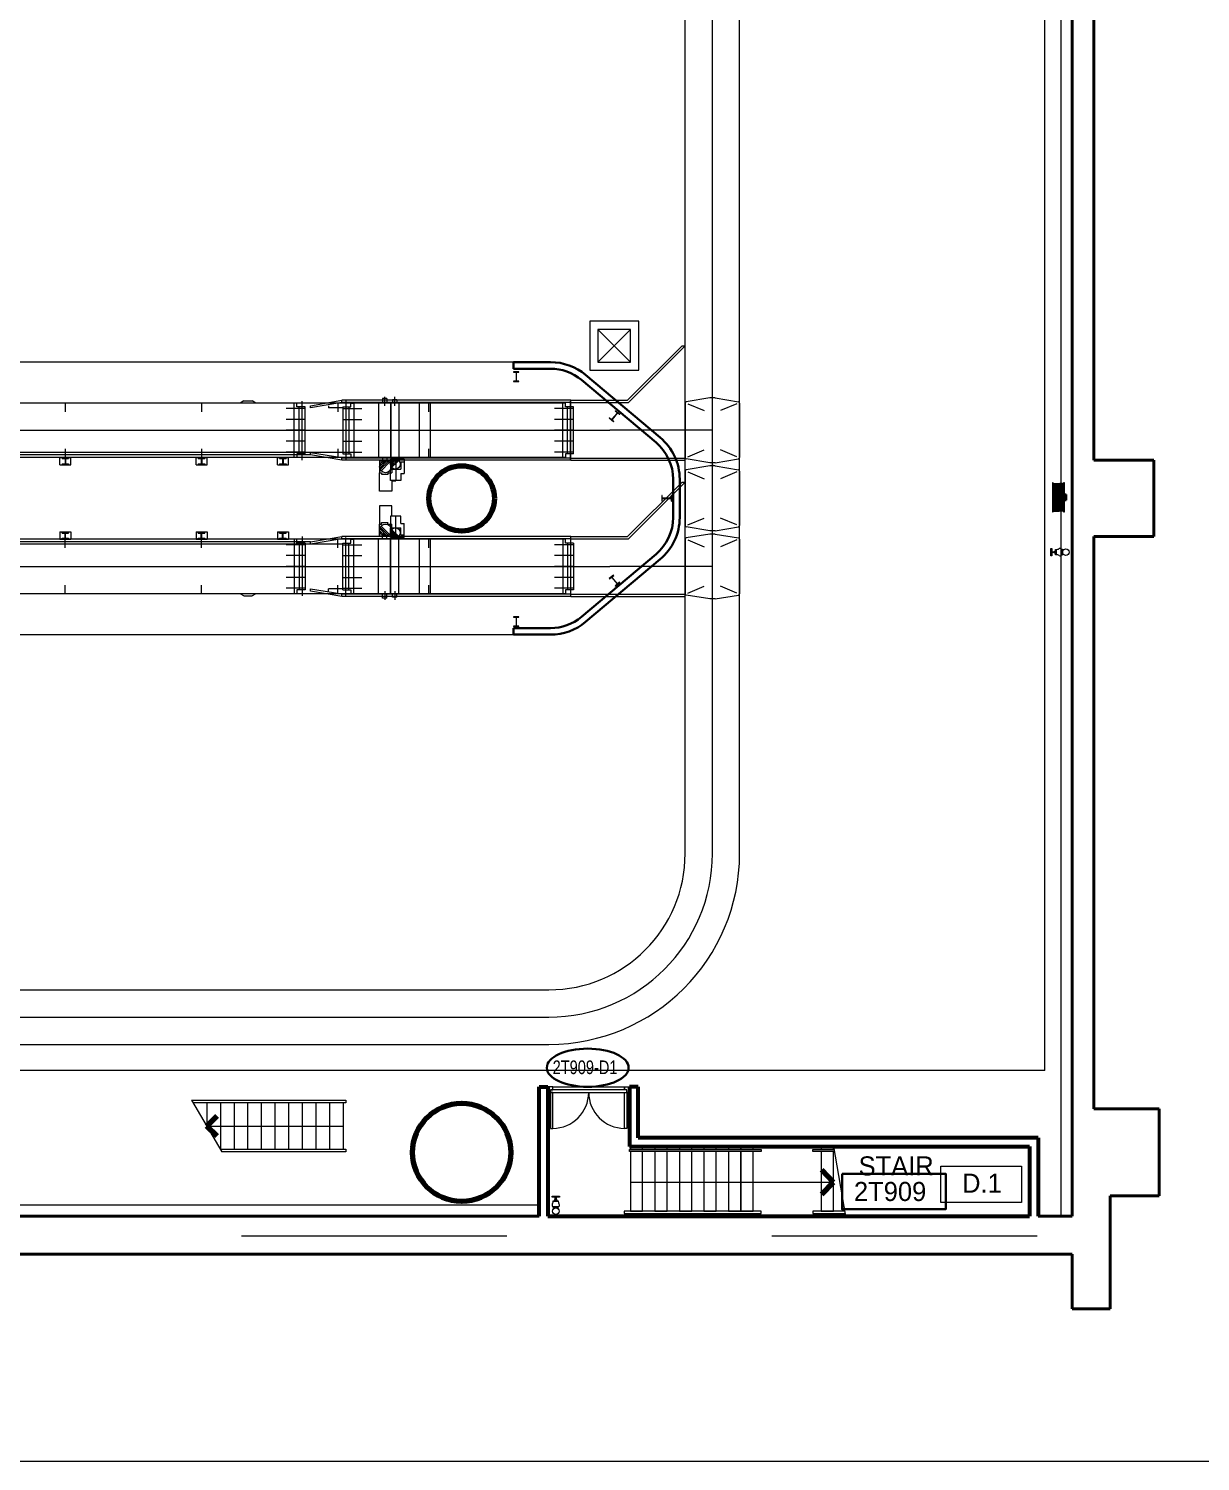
# Model space of a CAD drawing. Header units: metres. Extents: x 1807 to 3745, y 842 to 1968.
# Drawn here: x 3502.06 to 3523.55, y 1254.33 to 1280.62 of the extents above; entities that cross this region are included whole.
import ezdxf
from ezdxf.enums import TextEntityAlignment as Align

# ---------------------------------------------------------------- set-up
doc = ezdxf.new("R2010")
doc.units = ezdxf.units.M
doc.header["$MEASUREMENT"] = 0
doc.linetypes.add('DGN1', pattern=[7.299439, 0, -7.299439])
doc.linetypes.add('DGN2', pattern=[9.732586, 4.866293, -4.866293])
doc.layers.get('0').update_dxf_attribs({"lineweight": 0})
for name, color, linetype, lineweight in [('Level 1', 7, 'Continuous', 0), ('Level 31', 7, 'Continuous', 0), ('Level 33', 7, 'Continuous', 0), ('Primary Door', 7, 'Continuous', 0), ('TRIRIGA DOOR BOX', 7, 'Continuous', 0)]:
    doc.layers.add(name, color=color, linetype=linetype, lineweight=lineweight)
doc.styles.add('Style-CHAR_FAST_FONT', font='CHAR_FAST_FONT.shx', dxfattribs={"height": 0.2})

# ---------------------------------------------------------------- blocks, each defined once
blk = doc.blocks.new('AnonymusCell_278')
at = {"layer": 'Primary Door', "color": 7, "linetype": 'Continuous', "lineweight": 30}
blk.add_ellipse((0, 0), major_axis=(0.75, 0), ratio=0.466667, dxfattribs=at)
at = {"layer": 'Primary Door', "color": 7, "linetype": 'Continuous', "lineweight": 30, "style": 'Style-CHAR_FAST_FONT', "width": 0.799986}
blk.add_text('2T909-D1', height=0.25, dxfattribs=at).set_placement((-0.643, 0.133), align=Align.TOP_LEFT)
blk = doc.blocks.new('RFNUM4_38')
at = {"layer": 'Level 33', "color": 7, "linetype": 'Continuous', "lineweight": 13, "extrusion": (0, 0, -1)}
blk.add_lwpolyline([(0.00258, -0.00207), (-0.00727, -0.00207), (-0.00727, 0.00235), (0.00258, 0.00235)], close=True, dxfattribs=at)
at = {"layer": 'Level 33', "color": 7, "linetype": 'Continuous', "lineweight": 13, "extrusion": (0, 0, -1), "style": 'Style-CHAR_FAST_FONT'}
blk.add_text('D.1', height=0.002333, rotation=180, dxfattribs=at).set_placement((-0.00002, 0), align=Align.MIDDLE_LEFT)

msp = doc.modelspace()

# ---------------------------------------------------------------- linework, layer by layer
at = {"layer": 'Level 1', "color": 7, "linetype": 'Continuous', "lineweight": 0}
for p, q in [((3514.1, 1265.482), (3514.1, 1396.1)), ((3515.1, 1265.482), (3515.1, 1396.1)), ((3520.7, 1261.5), (3520.7, 1296.7)), ((3521, 1258.83), (3521, 1296.7)), ((3513.25, 1275.25), (3512.35, 1275.25)), ((3512.35, 1275.25), (3512.35, 1274.35)), ((3512.5, 1274.5), (3513.1, 1275.1)), ((3513.1, 1274.5), (3512.5, 1275.1)), ((3513.25, 1274.35), (3513.25, 1275.25)), ((3513.043, 1273.8), (3514.043, 1274.8)), ((3513.06, 1273.76), (3514.1, 1274.8)), ((3514.043, 1274.8), (3514.1, 1274.8)), ((3511.63, 1274.5), (3486.27, 1274.5)), ((3513.643, 1273.116), (3512.273, 1274.266)), ((3512.35, 1274.35), (3513.25, 1274.35)), ((3511.853, 1273.75), (3486.047, 1273.75)), ((3502.728, 1273.75), (3502.728, 1273.59)), ((3505.228, 1273.75), (3505.228, 1273.59)), ((3506.003, 1273.79), (3505.934, 1273.75)), ((3506.003, 1273.79), (3506.153, 1273.79)), ((3506.223, 1273.75), (3506.153, 1273.79)), ((3506.978, 1273.75), (3506.928, 1273.75)), ((3506.978, 1273.68), (3506.978, 1273.75)), ((3507.228, 1273.7), (3507.803, 1273.8)), ((3507.803, 1273.76), (3507.228, 1273.66)), ((3507.728, 1273.75), (3507.728, 1273.59)), ((3512, 1273.8), (3507.803, 1273.8)), ((3507.803, 1273.76), (3507.803, 1273.8)), ((3512, 1273.76), (3507.803, 1273.76)), ((3507.968, 1273.75), (3508.018, 1273.75)), ((3507.969, 1273.68), (3507.969, 1273.75)), ((3508.688, 1273.76), (3508.488, 1273.76)), ((3508.548, 1273.83), (3508.548, 1273.76)), ((3508.628, 1273.83), (3508.548, 1273.83)), ((3508.628, 1273.83), (3508.628, 1273.76)), ((3508.847, 1273.76), (3508.697, 1273.76)), ((3508.812, 1273.81), (3508.732, 1273.81)), ((3508.732, 1273.81), (3508.732, 1273.76)), ((3508.812, 1273.81), (3508.812, 1273.76)), ((3509.4, 1273.59), (3509.4, 1273.75)), ((3511.903, 1273.75), (3511.853, 1273.75)), ((3511.903, 1273.68), (3511.903, 1273.75)), ((3512, 1273.8), (3512.72, 1273.8)), ((3512, 1272.7), (3512, 1273.8)), ((3512, 1273.76), (3512.72, 1273.76)), ((3512.72, 1273.8), (3513.043, 1273.8)), ((3512.72, 1273.76), (3513.06, 1273.76)), ((3514.1, 1273.749), (3514.1, 1272.751)), ((3514.55, 1273.845), (3514.121, 1273.774)), ((3514.15, 1273.738), (3514.45, 1273.611)), ((3514.65, 1273.845), (3514.55, 1273.845)), ((3514.65, 1273.845), (3515.079, 1273.774)), ((3515.05, 1273.738), (3514.75, 1273.611)), ((3515.1, 1273.749), (3515.1, 1272.751)), ((3515.1, 1273.749), (3515.1, 1272.751)), ((3507.128, 1273.65), (3506.778, 1273.65)), ((3507.128, 1273.68), (3506.978, 1273.68)), ((3507.128, 1272.82), (3507.128, 1273.68)), ((3507.228, 1273.66), (3507.228, 1273.7)), ((3507.559, 1273.7), (3507.559, 1273.66)), ((3507.818, 1273.66), (3507.559, 1273.66)), ((3507.819, 1273.68), (3507.819, 1272.82)), ((3507.819, 1273.68), (3507.969, 1273.68)), ((3507.819, 1273.65), (3508.169, 1273.65)), ((3512.053, 1273.65), (3511.703, 1273.65)), ((3512.053, 1273.68), (3511.903, 1273.68)), ((3512.053, 1272.82), (3512.053, 1273.68)), ((3507.128, 1273.45), (3506.778, 1273.45)), ((3507.128, 1273.25), (3506.778, 1273.25)), ((3507.819, 1273.45), (3508.169, 1273.45)), ((3507.819, 1273.25), (3508.169, 1273.25)), ((3512.053, 1273.45), (3511.703, 1273.45)), ((3512.053, 1273.25), (3511.703, 1273.25)), ((3512.721, 1273.251), (3512.719, 1273.249)), ((3512.721, 1273.249), (3512.719, 1273.251)), ((3514.601, 1273.251), (3514.599, 1273.249)), ((3514.601, 1273.249), (3514.599, 1273.251)), ((3514.599, 1273.251), (3514.601, 1273.249)), ((3514.601, 1273.251), (3514.599, 1273.249)), ((3507.128, 1273.05), (3506.778, 1273.05)), ((3507.819, 1273.05), (3508.169, 1273.05)), ((3512.053, 1273.05), (3511.703, 1273.05)), ((3511.853, 1272.75), (3487.489, 1272.75)), ((3507.818, 1272.84), (3488.228, 1272.84)), ((3507.228, 1272.8), (3488.228, 1272.8)), ((3502.628, 1272.616), (3502.628, 1272.75)), ((3502.628, 1272.75), (3502.828, 1272.75)), ((3502.668, 1272.74), (3502.788, 1272.74)), ((3502.668, 1272.74), (3502.668, 1272.73)), ((3502.668, 1272.73), (3502.723, 1272.73)), ((3502.688, 1272.75), (3502.688, 1272.74)), ((3502.723, 1272.73), (3502.723, 1272.636)), ((3502.728, 1272.91), (3502.728, 1272.75)), ((3502.733, 1272.73), (3502.788, 1272.73)), ((3502.733, 1272.73), (3502.733, 1272.636)), ((3502.768, 1272.75), (3502.768, 1272.74)), ((3502.788, 1272.74), (3502.788, 1272.73)), ((3502.828, 1272.616), (3502.828, 1272.75)), ((3505.128, 1272.616), (3505.128, 1272.75)), ((3505.128, 1272.75), (3505.328, 1272.75)), ((3505.168, 1272.74), (3505.288, 1272.74)), ((3505.168, 1272.74), (3505.168, 1272.73)), ((3505.168, 1272.73), (3505.223, 1272.73)), ((3505.188, 1272.75), (3505.188, 1272.74)), ((3505.223, 1272.73), (3505.223, 1272.636)), ((3505.228, 1272.91), (3505.228, 1272.75)), ((3505.233, 1272.73), (3505.288, 1272.73)), ((3505.233, 1272.73), (3505.233, 1272.636)), ((3505.268, 1272.75), (3505.268, 1272.74)), ((3505.288, 1272.74), (3505.288, 1272.73)), ((3505.328, 1272.616), (3505.328, 1272.75)), ((3506.62, 1272.616), (3506.62, 1272.75)), ((3506.62, 1272.75), (3506.82, 1272.75)), ((3506.66, 1272.74), (3506.78, 1272.74)), ((3506.66, 1272.74), (3506.66, 1272.73)), ((3506.66, 1272.73), (3506.715, 1272.73)), ((3506.68, 1272.75), (3506.68, 1272.74)), ((3506.715, 1272.73), (3506.715, 1272.636)), ((3506.725, 1272.73), (3506.78, 1272.73)), ((3506.725, 1272.73), (3506.725, 1272.636)), ((3506.76, 1272.75), (3506.76, 1272.74)), ((3507.128, 1272.85), (3506.778, 1272.85)), ((3506.78, 1272.74), (3506.78, 1272.73)), ((3506.82, 1272.616), (3506.82, 1272.75)), ((3506.978, 1272.75), (3506.928, 1272.75)), ((3507.128, 1272.82), (3506.978, 1272.82)), ((3506.978, 1272.82), (3506.978, 1272.75)), ((3507.228, 1272.8), (3507.228, 1272.84)), ((3507.228, 1272.84), (3507.803, 1272.75)), ((3507.803, 1272.7), (3507.228, 1272.8)), ((3507.728, 1272.91), (3507.728, 1272.75)), ((3507.803, 1272.7), (3507.803, 1272.75)), ((3512, 1272.74), (3507.803, 1272.74)), ((3512, 1272.7), (3507.803, 1272.7)), ((3507.819, 1272.85), (3508.169, 1272.85)), ((3507.819, 1272.82), (3507.969, 1272.82)), ((3507.968, 1272.75), (3508.018, 1272.75)), ((3507.969, 1272.82), (3507.969, 1272.75)), ((3508.688, 1272.74), (3508.488, 1272.74)), ((3508.492, 1272.69), (3508.492, 1272.472)), ((3508.492, 1272.69), (3508.792, 1272.69)), ((3508.493, 1272.587), (3508.596, 1272.69)), ((3508.496, 1272.554), (3508.628, 1272.687)), ((3508.548, 1272.74), (3508.548, 1272.69)), ((3508.628, 1272.74), (3508.628, 1272.69)), ((3508.692, 1272.72), (3508.692, 1272.538)), ((3508.692, 1272.72), (3508.942, 1272.72)), ((3508.692, 1272.634), (3508.779, 1272.72)), ((3508.695, 1272.607), (3508.805, 1272.717)), ((3508.847, 1272.74), (3508.697, 1272.74)), ((3508.703, 1272.586), (3508.827, 1272.709)), ((3508.715, 1272.568), (3508.844, 1272.697)), ((3508.732, 1272.74), (3508.732, 1272.72)), ((3508.792, 1272.69), (3508.792, 1272.63)), ((3508.812, 1272.74), (3508.812, 1272.72)), ((3508.942, 1272.72), (3508.942, 1272.67)), ((3509.4, 1272.75), (3509.4, 1272.91)), ((3512.053, 1272.85), (3511.703, 1272.85)), ((3511.903, 1272.75), (3511.853, 1272.75)), ((3512.053, 1272.82), (3511.903, 1272.82)), ((3511.903, 1272.82), (3511.903, 1272.75)), ((3512, 1272.74), (3512.72, 1272.74)), ((3512, 1272.7), (3512.72, 1272.7)), ((3512.72, 1272.74), (3514.1, 1272.74)), ((3512.72, 1272.7), (3514.1, 1272.7)), ((3514.55, 1272.655), (3514.121, 1272.727)), ((3514.15, 1272.762), (3514.45, 1272.889)), ((3514.65, 1272.655), (3515.079, 1272.727)), ((3515.05, 1272.762), (3514.75, 1272.889)), ((3502.628, 1272.616), (3502.828, 1272.616)), ((3502.668, 1272.636), (3502.668, 1272.626)), ((3502.668, 1272.636), (3502.723, 1272.636)), ((3502.668, 1272.626), (3502.788, 1272.626)), ((3502.733, 1272.636), (3502.788, 1272.636)), ((3502.788, 1272.636), (3502.788, 1272.626)), ((3505.128, 1272.616), (3505.328, 1272.616)), ((3505.168, 1272.636), (3505.168, 1272.626)), ((3505.168, 1272.636), (3505.223, 1272.636)), ((3505.168, 1272.626), (3505.288, 1272.626)), ((3505.233, 1272.636), (3505.288, 1272.636)), ((3505.288, 1272.636), (3505.288, 1272.626)), ((3506.62, 1272.616), (3506.82, 1272.616)), ((3506.66, 1272.636), (3506.66, 1272.626)), ((3506.66, 1272.636), (3506.715, 1272.636)), ((3506.66, 1272.626), (3506.78, 1272.626)), ((3506.725, 1272.636), (3506.78, 1272.636)), ((3506.78, 1272.636), (3506.78, 1272.626)), ((3508.492, 1272.472), (3508.528, 1272.472)), ((3508.506, 1272.529), (3508.654, 1272.677)), ((3508.52, 1272.508), (3508.675, 1272.663)), ((3508.528, 1272.472), (3508.528, 1272.442)), ((3508.528, 1272.442), (3508.649, 1272.442)), ((3508.648, 1272.472), (3508.648, 1272.442)), ((3508.648, 1272.472), (3508.72, 1272.472)), ((3508.692, 1272.538), (3508.882, 1272.538)), ((3508.72, 1272.63), (3508.792, 1272.63)), ((3508.72, 1272.63), (3508.72, 1272.472)), ((3508.882, 1272.67), (3508.942, 1272.67)), ((3508.882, 1272.67), (3508.882, 1272.538)), ((3514.1, 1272.499), (3514.1, 1271.501)), ((3514.55, 1272.595), (3514.121, 1272.524)), ((3514.15, 1272.488), (3514.45, 1272.361)), ((3514.65, 1272.655), (3514.55, 1272.655)), ((3514.65, 1272.595), (3514.55, 1272.595)), ((3514.599, 1272.626), (3514.601, 1272.624)), ((3514.601, 1272.626), (3514.599, 1272.624)), ((3514.65, 1272.595), (3515.079, 1272.524)), ((3515.05, 1272.488), (3514.75, 1272.361)), ((3515.1, 1272.499), (3515.1, 1271.501)), ((3515.1, 1272.499), (3515.1, 1271.501)), ((3513.043, 1271.3), (3514.043, 1272.3)), ((3513.06, 1271.26), (3514.1, 1272.3)), ((3514, 1271.65), (3514, 1272.35)), ((3514.043, 1272.3), (3514.1, 1272.3)), ((3520.854, 1272.264), (3520.854, 1271.774)), ((3520.873, 1272.264), (3520.873, 1271.774)), ((3520.891, 1272.264), (3520.891, 1271.774)), ((3520.91, 1272.264), (3520.91, 1271.774)), ((3520.928, 1272.264), (3520.928, 1271.774)), ((3520.947, 1272.264), (3520.947, 1271.774)), ((3520.965, 1272.261), (3520.965, 1271.774)), ((3520.965, 1272.261), (3520.965, 1271.774)), ((3520.984, 1272.264), (3520.984, 1271.774)), ((3521.003, 1272.264), (3521.003, 1271.774)), ((3521.021, 1272.264), (3521.021, 1271.774)), ((3521.04, 1272.264), (3521.04, 1271.774)), ((3514.599, 1272.001), (3514.601, 1271.999)), ((3514.601, 1272.001), (3514.599, 1271.999)), ((3514.15, 1271.512), (3514.45, 1271.639)), ((3515.05, 1271.512), (3514.75, 1271.639)), ((3502.628, 1271.384), (3502.628, 1271.25)), ((3502.628, 1271.384), (3502.828, 1271.384)), ((3502.668, 1271.374), (3502.788, 1271.374)), ((3502.668, 1271.364), (3502.668, 1271.374)), ((3502.668, 1271.364), (3502.723, 1271.364)), ((3502.723, 1271.27), (3502.723, 1271.364)), ((3502.733, 1271.364), (3502.788, 1271.364)), ((3502.733, 1271.27), (3502.733, 1271.364)), ((3502.788, 1271.364), (3502.788, 1271.374)), ((3502.828, 1271.384), (3502.828, 1271.25)), ((3505.128, 1271.384), (3505.128, 1271.25)), ((3505.128, 1271.384), (3505.328, 1271.384)), ((3505.168, 1271.374), (3505.288, 1271.374)), ((3505.168, 1271.364), (3505.168, 1271.374)), ((3505.168, 1271.364), (3505.223, 1271.364)), ((3505.223, 1271.27), (3505.223, 1271.364)), ((3505.233, 1271.364), (3505.288, 1271.364)), ((3505.233, 1271.27), (3505.233, 1271.364)), ((3505.288, 1271.364), (3505.288, 1271.374)), ((3505.328, 1271.384), (3505.328, 1271.25)), ((3506.62, 1271.384), (3506.62, 1271.25)), ((3506.62, 1271.384), (3506.82, 1271.384)), ((3506.66, 1271.374), (3506.78, 1271.374)), ((3506.66, 1271.364), (3506.66, 1271.374)), ((3506.66, 1271.364), (3506.715, 1271.364)), ((3506.715, 1271.27), (3506.715, 1271.364)), ((3506.725, 1271.364), (3506.78, 1271.364)), ((3506.725, 1271.27), (3506.725, 1271.364)), ((3506.78, 1271.364), (3506.78, 1271.374)), ((3506.82, 1271.384), (3506.82, 1271.25)), ((3508.492, 1271.528), (3508.528, 1271.528)), ((3508.492, 1271.31), (3508.492, 1271.528)), ((3508.493, 1271.413), (3508.596, 1271.31)), ((3508.496, 1271.446), (3508.628, 1271.313)), ((3508.506, 1271.471), (3508.654, 1271.323)), ((3508.52, 1271.492), (3508.675, 1271.338)), ((3508.528, 1271.558), (3508.649, 1271.558)), ((3508.528, 1271.528), (3508.528, 1271.558)), ((3508.648, 1271.528), (3508.648, 1271.558)), ((3508.648, 1271.528), (3508.72, 1271.528)), ((3508.692, 1271.462), (3508.882, 1271.462)), ((3508.692, 1271.28), (3508.692, 1271.462)), ((3508.692, 1271.367), (3508.779, 1271.28)), ((3508.695, 1271.393), (3508.805, 1271.283)), ((3508.703, 1271.415), (3508.827, 1271.291)), ((3508.715, 1271.432), (3508.844, 1271.303)), ((3508.72, 1271.37), (3508.72, 1271.528)), ((3508.72, 1271.37), (3508.792, 1271.37)), ((3508.792, 1271.31), (3508.792, 1271.37)), ((3508.882, 1271.33), (3508.882, 1271.462)), ((3514.55, 1271.405), (3514.121, 1271.477)), ((3514.65, 1271.405), (3514.55, 1271.405)), ((3514.599, 1271.376), (3514.601, 1271.374)), ((3514.601, 1271.376), (3514.599, 1271.374)), ((3514.65, 1271.405), (3515.079, 1271.477)), ((3511.853, 1271.25), (3486.047, 1271.25)), ((3507.228, 1271.2), (3488.228, 1271.2)), ((3507.818, 1271.16), (3488.228, 1271.16)), ((3502.628, 1271.25), (3502.828, 1271.25)), ((3502.668, 1271.27), (3502.723, 1271.27)), ((3502.668, 1271.26), (3502.668, 1271.27)), ((3502.668, 1271.26), (3502.788, 1271.26)), ((3502.688, 1271.25), (3502.688, 1271.26)), ((3502.728, 1271.09), (3502.728, 1271.25)), ((3502.733, 1271.27), (3502.788, 1271.27)), ((3502.768, 1271.25), (3502.768, 1271.26)), ((3502.788, 1271.26), (3502.788, 1271.27)), ((3505.128, 1271.25), (3505.328, 1271.25)), ((3505.168, 1271.27), (3505.223, 1271.27)), ((3505.168, 1271.26), (3505.168, 1271.27)), ((3505.168, 1271.26), (3505.288, 1271.26)), ((3505.188, 1271.25), (3505.188, 1271.26)), ((3505.228, 1271.09), (3505.228, 1271.25)), ((3505.233, 1271.27), (3505.288, 1271.27)), ((3505.268, 1271.25), (3505.268, 1271.26)), ((3505.288, 1271.26), (3505.288, 1271.27)), ((3506.62, 1271.25), (3506.82, 1271.25)), ((3506.66, 1271.27), (3506.715, 1271.27)), ((3506.66, 1271.26), (3506.66, 1271.27)), ((3506.66, 1271.26), (3506.78, 1271.26)), ((3506.68, 1271.25), (3506.68, 1271.26)), ((3506.725, 1271.27), (3506.78, 1271.27)), ((3506.76, 1271.25), (3506.76, 1271.26)), ((3507.128, 1271.15), (3506.778, 1271.15)), ((3506.78, 1271.26), (3506.78, 1271.27)), ((3506.978, 1271.25), (3506.928, 1271.25)), ((3506.978, 1271.18), (3506.978, 1271.25)), ((3507.128, 1271.18), (3506.978, 1271.18)), ((3507.128, 1271.18), (3507.128, 1270.32)), ((3507.228, 1271.2), (3507.803, 1271.3)), ((3507.803, 1271.26), (3507.228, 1271.16)), ((3507.228, 1271.16), (3507.228, 1271.2)), ((3507.728, 1271.09), (3507.728, 1271.25)), ((3512, 1271.3), (3507.803, 1271.3)), ((3507.803, 1271.26), (3507.803, 1271.3)), ((3512, 1271.26), (3507.803, 1271.26)), ((3507.819, 1270.32), (3507.819, 1271.18)), ((3507.819, 1271.18), (3507.969, 1271.18)), ((3507.819, 1271.15), (3508.169, 1271.15)), ((3507.968, 1271.25), (3508.018, 1271.25)), ((3507.969, 1271.18), (3507.969, 1271.25)), ((3508.688, 1271.26), (3508.488, 1271.26)), ((3508.492, 1271.31), (3508.792, 1271.31)), ((3508.548, 1271.26), (3508.548, 1271.31)), ((3508.628, 1271.26), (3508.628, 1271.31)), ((3508.692, 1271.28), (3508.942, 1271.28)), ((3508.847, 1271.26), (3508.697, 1271.26)), ((3508.732, 1271.26), (3508.732, 1271.28)), ((3508.812, 1271.26), (3508.812, 1271.28)), ((3508.882, 1271.33), (3508.942, 1271.33)), ((3508.942, 1271.28), (3508.942, 1271.33)), ((3509.4, 1271.09), (3509.4, 1271.25)), ((3512.053, 1271.15), (3511.703, 1271.15)), ((3511.903, 1271.25), (3511.853, 1271.25)), ((3511.903, 1271.18), (3511.903, 1271.25)), ((3512.053, 1271.18), (3511.903, 1271.18)), ((3512, 1271.3), (3512.72, 1271.3)), ((3512, 1270.2), (3512, 1271.3)), ((3512, 1271.26), (3512.72, 1271.26)), ((3512.053, 1271.18), (3512.053, 1270.32)), ((3512.72, 1271.3), (3513.043, 1271.3)), ((3512.72, 1271.26), (3513.06, 1271.26)), ((3514.1, 1271.249), (3514.1, 1270.251)), ((3514.55, 1271.345), (3514.121, 1271.274)), ((3514.15, 1271.238), (3514.45, 1271.111)), ((3514.65, 1271.345), (3514.55, 1271.345)), ((3514.65, 1271.345), (3515.079, 1271.274)), ((3515.05, 1271.238), (3514.75, 1271.111)), ((3515.1, 1271.249), (3515.1, 1270.251)), ((3515.1, 1271.249), (3515.1, 1270.251)), ((3507.128, 1270.95), (3506.778, 1270.95)), ((3507.819, 1270.95), (3508.169, 1270.95)), ((3512.053, 1270.95), (3511.703, 1270.95)), ((3512.273, 1269.734), (3513.643, 1270.884)), ((3520.81, 1271.082), (3520.83, 1271.082)), ((3520.81, 1270.947), (3520.81, 1271.082)), ((3520.83, 1270.947), (3520.81, 1270.947)), ((3520.83, 1271.082), (3520.83, 1270.947)), ((3520.83, 1271.022), (3520.865, 1271.022)), ((3520.83, 1271.007), (3520.83, 1271.022)), ((3520.865, 1271.007), (3520.83, 1271.007)), ((3520.865, 1271.026), (3520.865, 1271.022)), ((3520.865, 1271.022), (3520.865, 1271.007)), ((3520.865, 1271.007), (3520.865, 1271.003)), ((3520.885, 1271.037), (3520.897, 1271.037)), ((3520.885, 1271.025), (3520.897, 1271.025)), ((3520.885, 1271.004), (3520.897, 1271.004)), ((3520.897, 1270.992), (3520.888, 1270.992)), ((3520.897, 1271.062), (3520.907, 1271.062)), ((3520.897, 1270.967), (3520.897, 1271.062)), ((3520.897, 1271.037), (3520.897, 1270.992)), ((3520.907, 1270.967), (3520.897, 1270.967)), ((3520.907, 1271.062), (3520.907, 1270.967)), ((3521.022, 1271.062), (3521.007, 1271.062)), ((3521.007, 1271.033), (3521.022, 1271.033)), ((3521.007, 1270.996), (3521.022, 1270.996)), ((3521.007, 1270.967), (3521.022, 1270.967)), ((3521.022, 1271.061), (3521.022, 1271.062)), ((3521.041, 1271.053), (3521.024, 1271.053)), ((3521.024, 1270.976), (3521.041, 1270.976)), ((3507.128, 1270.75), (3506.778, 1270.75)), ((3507.819, 1270.75), (3508.169, 1270.75)), ((3512.053, 1270.75), (3511.703, 1270.75)), ((3512.721, 1270.751), (3512.719, 1270.749)), ((3512.721, 1270.749), (3512.719, 1270.751)), ((3514.601, 1270.751), (3514.599, 1270.749)), ((3514.601, 1270.749), (3514.599, 1270.751)), ((3514.599, 1270.751), (3514.601, 1270.749)), ((3514.601, 1270.751), (3514.599, 1270.749)), ((3502.728, 1270.25), (3502.728, 1270.41)), ((3505.228, 1270.25), (3505.228, 1270.41)), ((3507.128, 1270.55), (3506.778, 1270.55)), ((3507.128, 1270.35), (3506.778, 1270.35)), ((3507.128, 1270.32), (3506.978, 1270.32)), ((3506.978, 1270.32), (3506.978, 1270.25)), ((3507.228, 1270.3), (3507.228, 1270.34)), ((3507.228, 1270.34), (3507.803, 1270.25)), ((3507.559, 1270.3), (3507.559, 1270.34)), ((3507.818, 1270.34), (3507.559, 1270.34)), ((3507.728, 1270.25), (3507.728, 1270.41)), ((3507.819, 1270.55), (3508.169, 1270.55)), ((3507.819, 1270.35), (3508.169, 1270.35)), ((3507.819, 1270.32), (3507.969, 1270.32)), ((3507.969, 1270.32), (3507.969, 1270.25)), ((3509.4, 1270.25), (3509.4, 1270.41)), ((3512.053, 1270.55), (3511.703, 1270.55)), ((3512.053, 1270.35), (3511.703, 1270.35)), ((3512.053, 1270.32), (3511.903, 1270.32)), ((3511.903, 1270.32), (3511.903, 1270.25)), ((3514.15, 1270.262), (3514.45, 1270.389)), ((3515.05, 1270.262), (3514.75, 1270.389)), ((3511.853, 1270.25), (3486.047, 1270.25)), ((3506.003, 1270.21), (3505.934, 1270.25)), ((3506.003, 1270.21), (3506.153, 1270.21)), ((3506.223, 1270.25), (3506.153, 1270.21)), ((3506.978, 1270.25), (3506.928, 1270.25)), ((3507.803, 1270.2), (3507.228, 1270.3)), ((3507.803, 1270.2), (3507.803, 1270.25)), ((3512, 1270.24), (3507.803, 1270.24)), ((3512, 1270.2), (3507.803, 1270.2)), ((3507.968, 1270.25), (3508.018, 1270.25)), ((3508.688, 1270.24), (3508.488, 1270.24)), ((3508.548, 1270.17), (3508.548, 1270.24)), ((3508.628, 1270.17), (3508.548, 1270.17)), ((3508.628, 1270.17), (3508.628, 1270.24)), ((3508.847, 1270.24), (3508.697, 1270.24)), ((3508.732, 1270.19), (3508.732, 1270.24)), ((3508.812, 1270.19), (3508.732, 1270.19)), ((3508.812, 1270.19), (3508.812, 1270.24)), ((3511.903, 1270.25), (3511.853, 1270.25)), ((3512, 1270.24), (3512.72, 1270.24)), ((3512, 1270.2), (3512.72, 1270.2)), ((3512.72, 1270.24), (3514.1, 1270.24)), ((3512.72, 1270.2), (3514.1, 1270.2)), ((3514.55, 1270.155), (3514.121, 1270.227)), ((3514.65, 1270.155), (3514.55, 1270.155)), ((3514.599, 1270.126), (3514.601, 1270.124)), ((3514.601, 1270.126), (3514.599, 1270.124)), ((3514.65, 1270.155), (3515.079, 1270.227)), ((3486.27, 1269.5), (3511.63, 1269.5)), ((3448.4, 1262.982), (3511.6, 1262.982)), ((3448.4, 1261.982), (3511.6, 1261.982)), ((3520.7, 1261.5), (3403.17, 1261.5)), ((3511.58, 1261.2), (3511.58, 1261.1)), ((3511.67, 1261.2), (3511.58, 1261.2)), ((3513.03, 1261.15), (3511.63, 1261.15)), ((3511.63, 1261.15), (3511.63, 1261.1)), ((3511.63, 1261.1), (3511.63, 1261.15)), ((3511.63, 1261.15), (3511.67, 1261.15)), ((3511.67, 1261.15), (3511.67, 1261.2)), ((3511.67, 1261.2), (3512.99, 1261.2)), ((3511.67, 1261.15), (3511.67, 1261.2)), ((3512.99, 1261.15), (3511.67, 1261.15)), ((3512.99, 1261.2), (3512.99, 1261.15)), ((3512.99, 1261.15), (3512.99, 1261.2)), ((3512.99, 1261.2), (3513.08, 1261.2)), ((3513.03, 1261.15), (3512.99, 1261.15)), ((3513.03, 1261.1), (3513.03, 1261.15)), ((3513.03, 1261.1), (3513.03, 1261.15)), ((3513.08, 1261.2), (3513.08, 1261.1)), ((3511.58, 1261.1), (3511.63, 1261.1)), ((3511.67, 1261.1), (3511.63, 1261.1)), ((3511.63, 1261.1), (3511.63, 1260.44)), ((3511.63, 1261.1), (3513.03, 1261.1)), ((3511.67, 1260.44), (3511.67, 1261.1)), ((3512.99, 1260.44), (3512.99, 1261.1)), ((3512.99, 1261.1), (3513.03, 1261.1)), ((3513.03, 1261.1), (3513.03, 1260.44)), ((3513.08, 1261.1), (3513.03, 1261.1)), ((3505.323, 1260.483), (3507.823, 1260.483)), ((3511.63, 1260.44), (3511.67, 1260.44)), ((3513.03, 1260.44), (3512.99, 1260.44)), ((3513.32, 1260.105), (3513.095, 1260.105)), ((3513.095, 1260.105), (3513.095, 1260.055)), ((3513.32, 1260.055), (3513.32, 1260.105)), ((3513.77, 1260.105), (3513.545, 1260.105)), ((3513.545, 1260.105), (3513.545, 1260.055)), ((3513.77, 1260.055), (3513.77, 1260.105)), ((3514.22, 1260.105), (3513.995, 1260.105)), ((3513.995, 1260.105), (3513.995, 1260.055)), ((3514.22, 1260.055), (3514.22, 1260.105)), ((3514.67, 1260.105), (3514.445, 1260.105)), ((3514.445, 1260.105), (3514.445, 1260.055)), ((3514.67, 1260.055), (3514.67, 1260.105)), ((3515.12, 1260.105), (3514.895, 1260.105)), ((3514.895, 1260.105), (3514.895, 1260.055)), ((3515.12, 1260.055), (3515.12, 1260.105)), ((3515.345, 1260.105), (3515.12, 1260.105)), ((3515.12, 1260.105), (3515.12, 1260.055)), ((3515.345, 1260.055), (3515.345, 1260.105)), ((3516.82, 1260.105), (3516.595, 1260.105)), ((3516.595, 1260.105), (3516.595, 1260.055)), ((3516.82, 1260.105), (3517.045, 1258.83)), ((3516.82, 1260.055), (3516.82, 1260.105)), ((3513.08, 1260.015), (3513.08, 1260.055)), ((3513.08, 1260.055), (3515.495, 1260.055)), ((3515.495, 1260.015), (3513.08, 1260.015)), ((3513.095, 1260.055), (3513.32, 1260.055)), ((3513.32, 1260.015), (3513.095, 1260.015)), ((3513.095, 1260.015), (3513.095, 1258.92)), ((3513.32, 1258.92), (3513.32, 1260.015)), ((3513.545, 1260.055), (3513.77, 1260.055)), ((3513.77, 1260.015), (3513.545, 1260.015)), ((3513.545, 1260.015), (3513.545, 1258.92)), ((3513.77, 1258.92), (3513.77, 1260.015)), ((3513.995, 1260.055), (3514.22, 1260.055)), ((3514.22, 1260.015), (3513.995, 1260.015)), ((3513.995, 1260.015), (3513.995, 1258.92)), ((3514.22, 1258.92), (3514.22, 1260.015)), ((3514.445, 1260.055), (3514.67, 1260.055)), ((3514.67, 1260.015), (3514.445, 1260.015)), ((3514.445, 1260.015), (3514.445, 1258.92)), ((3514.67, 1258.92), (3514.67, 1260.015)), ((3514.895, 1260.055), (3515.12, 1260.055)), ((3515.12, 1260.015), (3514.895, 1260.015)), ((3514.895, 1260.015), (3514.895, 1258.92)), ((3515.12, 1260.055), (3515.345, 1260.055)), ((3515.12, 1258.92), (3515.12, 1260.015)), ((3515.345, 1260.015), (3515.12, 1260.015)), ((3515.12, 1260.015), (3515.12, 1258.92)), ((3515.345, 1258.92), (3515.345, 1260.015)), ((3515.495, 1260.055), (3515.495, 1260.015)), ((3516.445, 1260.015), (3516.445, 1260.055)), ((3516.445, 1260.055), (3516.829, 1260.055)), ((3516.836, 1260.015), (3516.445, 1260.015)), ((3516.595, 1260.055), (3516.82, 1260.055)), ((3516.82, 1260.015), (3516.595, 1260.015)), ((3516.595, 1260.015), (3516.595, 1258.92)), ((3516.82, 1258.92), (3516.82, 1260.015)), ((3513.095, 1259.455), (3516.82, 1259.455)), ((3511.42, 1259.03), (3448.58, 1259.03)), ((3511.658, 1259.176), (3511.658, 1259.196)), ((3511.658, 1259.196), (3511.793, 1259.196)), ((3511.793, 1259.176), (3511.658, 1259.176)), ((3511.678, 1259.099), (3511.678, 1259.109)), ((3511.678, 1259.109), (3511.773, 1259.109)), ((3511.773, 1259.099), (3511.678, 1259.099)), ((3511.703, 1259.109), (3511.703, 1259.118)), ((3511.748, 1259.109), (3511.703, 1259.109)), ((3511.718, 1259.141), (3511.714, 1259.141)), ((3511.715, 1259.121), (3511.715, 1259.109)), ((3511.718, 1259.141), (3511.718, 1259.176)), ((3511.718, 1259.176), (3511.733, 1259.176)), ((3511.733, 1259.141), (3511.718, 1259.141)), ((3511.733, 1259.176), (3511.733, 1259.141)), ((3511.737, 1259.141), (3511.733, 1259.141)), ((3511.736, 1259.121), (3511.736, 1259.109)), ((3511.748, 1259.121), (3511.748, 1259.109)), ((3511.773, 1259.109), (3511.773, 1259.099)), ((3511.793, 1259.196), (3511.793, 1259.176)), ((3511.678, 1258.999), (3511.678, 1258.984)), ((3511.687, 1258.982), (3511.687, 1258.965)), ((3511.707, 1258.999), (3511.707, 1258.984)), ((3511.744, 1258.999), (3511.744, 1258.984)), ((3511.764, 1258.965), (3511.764, 1258.982)), ((3511.772, 1258.984), (3511.773, 1258.984)), ((3511.773, 1258.984), (3511.773, 1258.999)), ((3515.495, 1258.92), (3512.98, 1258.92)), ((3512.98, 1258.92), (3512.98, 1258.88)), ((3512.98, 1258.88), (3515.495, 1258.88)), ((3513.095, 1258.92), (3513.32, 1258.92)), ((3513.095, 1258.88), (3513.32, 1258.88)), ((3513.095, 1258.83), (3513.095, 1258.88)), ((3513.32, 1258.83), (3513.095, 1258.83)), ((3513.32, 1258.88), (3513.32, 1258.83)), ((3513.545, 1258.92), (3513.77, 1258.92)), ((3513.545, 1258.88), (3513.77, 1258.88)), ((3513.545, 1258.83), (3513.545, 1258.88)), ((3513.77, 1258.83), (3513.545, 1258.83)), ((3513.77, 1258.88), (3513.77, 1258.83)), ((3513.995, 1258.92), (3514.22, 1258.92)), ((3513.995, 1258.88), (3514.22, 1258.88)), ((3513.995, 1258.83), (3513.995, 1258.88)), ((3514.22, 1258.83), (3513.995, 1258.83)), ((3514.22, 1258.88), (3514.22, 1258.83)), ((3514.445, 1258.92), (3514.67, 1258.92)), ((3514.445, 1258.88), (3514.67, 1258.88)), ((3514.445, 1258.83), (3514.445, 1258.88)), ((3514.67, 1258.83), (3514.445, 1258.83)), ((3514.67, 1258.88), (3514.67, 1258.83)), ((3514.895, 1258.92), (3515.12, 1258.92)), ((3514.895, 1258.88), (3515.12, 1258.88)), ((3514.895, 1258.83), (3514.895, 1258.88)), ((3515.12, 1258.83), (3514.895, 1258.83)), ((3515.12, 1258.92), (3515.345, 1258.92)), ((3515.12, 1258.88), (3515.12, 1258.83)), ((3515.12, 1258.88), (3515.345, 1258.88)), ((3515.12, 1258.83), (3515.12, 1258.88)), ((3515.345, 1258.83), (3515.12, 1258.83)), ((3515.345, 1258.88), (3515.345, 1258.83)), ((3515.495, 1258.88), (3515.495, 1258.92)), ((3517.029, 1258.92), (3516.445, 1258.92)), ((3516.445, 1258.92), (3516.445, 1258.88)), ((3516.445, 1258.88), (3517.036, 1258.88)), ((3516.595, 1258.92), (3516.82, 1258.92)), ((3516.595, 1258.88), (3516.82, 1258.88)), ((3516.595, 1258.83), (3516.595, 1258.88)), ((3516.82, 1258.83), (3516.595, 1258.83)), ((3516.82, 1258.88), (3516.82, 1258.83))]:
    msp.add_line(p, q, dxfattribs=at)
at = {"layer": 'Level 1', "color": 7, "linetype": 'Continuous', "lineweight": 0, "ltscale": 4}
for p, q in [((3514.6, 1265.482), (3514.6, 1396.1)), ((3506.928, 1272.75), (3506.928, 1273.75)), ((3507.073, 1272.7), (3507.073, 1273.785)), ((3507.874, 1273.8), (3507.874, 1272.715)), ((3508.019, 1273.75), (3508.019, 1272.75)), ((3508.475, 1273.75), (3508.475, 1272.75)), ((3508.588, 1273.7), (3508.588, 1273.864)), ((3508.697, 1273.75), (3508.697, 1272.75)), ((3508.701, 1273.75), (3508.701, 1272.75)), ((3508.772, 1273.7), (3508.772, 1273.864)), ((3508.847, 1273.75), (3508.847, 1272.75)), ((3509.228, 1272.75), (3509.228, 1273.75)), ((3509.428, 1272.75), (3509.428, 1273.75)), ((3511.853, 1272.75), (3511.853, 1273.75)), ((3511.998, 1272.7), (3511.998, 1273.785)), ((3507.018, 1272.82), (3507.018, 1273.68)), ((3507.929, 1273.68), (3507.929, 1272.82)), ((3511.943, 1272.82), (3511.943, 1273.68)), ((3485.18, 1273.25), (3512.72, 1273.25)), ((3514.6, 1273.25), (3512.72, 1273.25)), ((3508.492, 1272.134), (3508.492, 1272.472)), ((3508.692, 1272.326), (3508.692, 1272.538)), ((3508.792, 1272.63), (3508.792, 1272.322)), ((3508.882, 1272.458), (3508.882, 1272.326)), ((3508.882, 1272.458), (3508.942, 1272.458)), ((3508.942, 1272.67), (3508.942, 1272.458)), ((3508.882, 1272.326), (3508.692, 1272.326)), ((3508.72, 1272.322), (3508.792, 1272.322)), ((3508.72, 1272.322), (3508.72, 1272.134)), ((3508.72, 1272.134), (3508.492, 1272.134)), ((3508.492, 1271.866), (3508.492, 1271.528)), ((3508.72, 1271.866), (3508.492, 1271.866)), ((3508.692, 1271.674), (3508.692, 1271.462)), ((3508.882, 1271.674), (3508.692, 1271.674)), ((3508.72, 1271.678), (3508.72, 1271.866)), ((3508.72, 1271.678), (3508.792, 1271.678)), ((3508.792, 1271.37), (3508.792, 1271.678)), ((3508.882, 1271.542), (3508.882, 1271.674)), ((3508.882, 1271.542), (3508.942, 1271.542)), ((3508.942, 1271.33), (3508.942, 1271.542)), ((3506.928, 1271.25), (3506.928, 1270.25)), ((3507.018, 1271.18), (3507.018, 1270.32)), ((3507.073, 1271.3), (3507.073, 1270.215)), ((3507.874, 1270.2), (3507.874, 1271.285)), ((3507.929, 1270.32), (3507.929, 1271.18)), ((3508.019, 1270.25), (3508.019, 1271.25)), ((3508.475, 1270.25), (3508.475, 1271.25)), ((3508.697, 1270.25), (3508.697, 1271.25)), ((3508.701, 1270.25), (3508.701, 1271.25)), ((3508.847, 1270.25), (3508.847, 1271.25)), ((3509.228, 1270.25), (3509.228, 1271.25)), ((3509.428, 1270.25), (3509.428, 1271.25)), ((3511.853, 1271.25), (3511.853, 1270.25)), ((3511.943, 1271.18), (3511.943, 1270.32)), ((3511.998, 1271.3), (3511.998, 1270.215)), ((3485.18, 1270.75), (3512.72, 1270.75)), ((3514.6, 1270.75), (3512.72, 1270.75)), ((3508.588, 1270.3), (3508.588, 1270.136)), ((3508.772, 1270.3), (3508.772, 1270.136)), ((3448.4, 1262.482), (3511.6, 1262.482))]:
    msp.add_line(p, q, dxfattribs=at)
at = {"layer": 'Level 1', "color": 7, "linetype": 'Continuous', "lineweight": 40}
for p, q in [((3521.2, 1258.83), (3521.2, 1296.7)), ((3521.6, 1272.7), (3521.6, 1283.3)), ((3522.7, 1272.7), (3521.6, 1272.7)), ((3522.7, 1271.3), (3522.7, 1272.7)), ((3521.6, 1260.8), (3521.6, 1271.3)), ((3521.6, 1271.3), (3522.7, 1271.3)), ((3521.6, 1260.8), (3522, 1260.8)), ((3522.8, 1260.8), (3522, 1260.8)), ((3522.8, 1259.2), (3522.8, 1260.8)), ((3521.9, 1257.13), (3521.9, 1259.2)), ((3521.9, 1259.2), (3522.8, 1259.2)), ((3474, 1258.83), (3511.42, 1258.83)), ((3520.58, 1258.83), (3521.2, 1258.83)), ((3403.57, 1258.13), (3521.2, 1258.13)), ((3521.2, 1258.13), (3521.2, 1257.13)), ((3521.2, 1257.13), (3521.9, 1257.13))]:
    msp.add_line(p, q, dxfattribs=at)
at = {"layer": 'Level 1', "color": 7, "linetype": 'Continuous', "lineweight": 13}
for p, q in [((3513.1, 1275.1), (3512.5, 1275.1)), ((3512.5, 1275.1), (3512.5, 1274.5)), ((3513.1, 1274.5), (3513.1, 1275.1)), ((3511.051, 1274.322), (3510.95, 1274.322)), ((3510.95, 1274.322), (3510.95, 1274.314)), ((3510.95, 1274.314), (3510.991, 1274.314)), ((3510.998, 1274.307), (3510.998, 1274.16)), ((3511.003, 1274.16), (3511.003, 1274.307)), ((3511.011, 1274.314), (3511.051, 1274.314)), ((3511.051, 1274.314), (3511.051, 1274.322)), ((3512.5, 1274.5), (3513.1, 1274.5)), ((3510.991, 1274.152), (3510.95, 1274.152)), ((3510.95, 1274.152), (3510.95, 1274.144)), ((3510.95, 1274.144), (3511.051, 1274.144)), ((3511.051, 1274.152), (3511.011, 1274.152)), ((3511.051, 1274.144), (3511.051, 1274.152)), ((3512.708, 1273.472), (3512.713, 1273.479)), ((3512.786, 1273.407), (3512.708, 1273.472)), ((3512.713, 1273.479), (3512.745, 1273.452)), ((3512.755, 1273.453), (3512.85, 1273.566)), ((3512.853, 1273.563), (3512.759, 1273.45)), ((3512.817, 1273.603), (3512.823, 1273.609)), ((3512.849, 1273.576), (3512.817, 1273.603)), ((3512.823, 1273.609), (3512.9, 1273.543)), ((3512.895, 1273.537), (3512.864, 1273.564)), ((3512.9, 1273.543), (3512.895, 1273.537)), ((3512.76, 1273.439), (3512.791, 1273.413)), ((3512.791, 1273.413), (3512.786, 1273.407)), ((3520.838, 1272.284), (3520.838, 1271.754)), ((3520.853, 1272.284), (3520.838, 1272.284)), ((3520.853, 1271.754), (3520.853, 1272.284)), ((3521.044, 1272.284), (3521.044, 1271.754)), ((3521.058, 1272.284), (3521.044, 1272.284)), ((3521.058, 1271.754), (3521.058, 1272.284)), ((3513.68, 1272.051), (3513.672, 1272.051)), ((3513.672, 1272.051), (3513.672, 1271.949)), ((3513.672, 1271.949), (3513.68, 1271.949)), ((3513.68, 1272.01), (3513.68, 1272.051)), ((3513.68, 1271.949), (3513.68, 1271.99)), ((3513.834, 1272.002), (3513.688, 1272.002)), ((3513.688, 1271.998), (3513.834, 1271.998)), ((3513.85, 1272.051), (3513.842, 1272.051)), ((3513.842, 1272.051), (3513.842, 1272.01)), ((3513.842, 1271.99), (3513.842, 1271.949)), ((3513.842, 1271.949), (3513.85, 1271.949)), ((3513.85, 1271.949), (3513.85, 1272.051)), ((3520.838, 1271.754), (3520.853, 1271.754)), ((3521.044, 1271.754), (3521.058, 1271.754)), ((3512.786, 1270.593), (3512.708, 1270.528)), ((3512.76, 1270.561), (3512.791, 1270.587)), ((3512.791, 1270.587), (3512.786, 1270.593)), ((3512.708, 1270.528), (3512.713, 1270.521)), ((3512.713, 1270.521), (3512.745, 1270.548)), ((3512.755, 1270.547), (3512.85, 1270.434)), ((3512.853, 1270.437), (3512.759, 1270.55)), ((3512.849, 1270.424), (3512.817, 1270.397)), ((3512.817, 1270.397), (3512.823, 1270.391)), ((3512.823, 1270.391), (3512.9, 1270.457)), ((3512.895, 1270.463), (3512.864, 1270.436)), ((3512.9, 1270.457), (3512.895, 1270.463)), ((3511.051, 1269.828), (3510.95, 1269.828)), ((3510.95, 1269.828), (3510.95, 1269.82)), ((3510.95, 1269.82), (3510.991, 1269.82)), ((3510.998, 1269.812), (3510.998, 1269.666)), ((3511.003, 1269.666), (3511.003, 1269.812)), ((3511.01, 1269.82), (3511.051, 1269.82)), ((3511.051, 1269.82), (3511.051, 1269.828)), ((3510.991, 1269.658), (3510.95, 1269.658)), ((3510.95, 1269.658), (3510.95, 1269.65)), ((3510.95, 1269.65), (3511.051, 1269.65)), ((3511.051, 1269.658), (3511.01, 1269.658)), ((3511.051, 1269.65), (3511.051, 1269.658)), ((3505.044, 1260.959), (3505.602, 1260.007)), ((3505.044, 1260.959), (3507.873, 1260.959)), ((3507.873, 1260.909), (3505.073, 1260.909)), ((3505.323, 1260.909), (3505.323, 1260.483)), ((3505.573, 1260.909), (3505.573, 1260.057)), ((3505.823, 1260.909), (3505.823, 1260.057)), ((3506.073, 1260.909), (3506.073, 1260.057)), ((3506.323, 1260.909), (3506.323, 1260.057)), ((3506.573, 1260.909), (3506.573, 1260.057)), ((3506.823, 1260.909), (3506.823, 1260.057)), ((3507.073, 1260.909), (3507.073, 1260.057)), ((3507.323, 1260.909), (3507.323, 1260.057)), ((3507.573, 1260.909), (3507.573, 1260.057)), ((3507.823, 1260.909), (3507.823, 1260.057)), ((3507.873, 1260.959), (3507.873, 1260.909)), ((3505.573, 1260.057), (3507.873, 1260.057)), ((3507.873, 1260.007), (3505.602, 1260.007)), ((3507.873, 1260.057), (3507.873, 1260.007)), ((3524.2, 1254.33), (3405.77, 1254.33))]:
    msp.add_line(p, q, dxfattribs=at)
at = {"layer": 'Level 1', "color": 7, "linetype": 'Continuous', "lineweight": 30}
for p, q in [((3510.95, 1274.38), (3510.95, 1274.5)), ((3510.95, 1274.5), (3511.63, 1274.5)), ((3511.63, 1274.38), (3510.95, 1274.38)), ((3512.273, 1274.266), (3513.643, 1273.116)), ((3513.566, 1273.024), (3512.196, 1274.174)), ((3513.88, 1271.65), (3513.88, 1272.35)), ((3514, 1272.35), (3514, 1271.65)), ((3521.064, 1272.07), (3521.064, 1271.968)), ((3521.093, 1272.07), (3521.064, 1272.07)), ((3521.064, 1271.968), (3521.093, 1271.968)), ((3521.093, 1271.968), (3521.093, 1272.07)), ((3512.196, 1269.826), (3513.566, 1270.976)), ((3513.643, 1270.884), (3512.273, 1269.734)), ((3510.95, 1269.62), (3511.63, 1269.62)), ((3510.95, 1269.5), (3510.95, 1269.62)), ((3511.63, 1269.5), (3510.95, 1269.5))]:
    msp.add_line(p, q, dxfattribs=at)
at = {"layer": 'Level 1', "color": 7, "linetype": 'DGN1', "lineweight": 0}
for p, q in [((3521.064, 1272.067), (3520.856, 1272.067)), ((3521.064, 1271.971), (3520.856, 1271.971))]:
    msp.add_line(p, q, dxfattribs=at)
at = {"layer": 'Level 1', "color": 7, "linetype": 'Continuous', "lineweight": 53}
for p, q in [((3511.42, 1258.83), (3511.42, 1261.2)), ((3511.42, 1261.2), (3511.58, 1261.2)), ((3511.58, 1261.2), (3511.58, 1258.83)), ((3513.24, 1261.2), (3513.08, 1261.2)), ((3513.08, 1261.2), (3513.08, 1260.105)), ((3513.24, 1260.265), (3513.24, 1261.2)), ((3513.08, 1260.105), (3520.42, 1260.105)), ((3520.58, 1260.265), (3513.24, 1260.265)), ((3520.42, 1260.105), (3520.42, 1258.83)), ((3520.58, 1260.265), (3520.58, 1258.83)), ((3511.58, 1258.83), (3520.42, 1258.83))]:
    msp.add_line(p, q, dxfattribs=at)
at = {"layer": 'Level 1', "color": 7, "linetype": 'Continuous', "lineweight": 70}
for p, q in [((3505.323, 1260.483), (3505.512, 1260.672)), ((3505.512, 1260.294), (3505.323, 1260.483)), ((3516.82, 1259.455), (3516.608, 1259.678)), ((3516.608, 1259.232), (3516.82, 1259.455))]:
    msp.add_line(p, q, dxfattribs=at)
at = {"layer": 'Level 1', "color": 7, "linetype": 'DGN2', "lineweight": 0}
msp.add_line((3559.49, 1258.46), (3403.54, 1258.46), dxfattribs=at)
at = {"layer": 'Level 1', "color": 7, "linetype": 'Continuous', "lineweight": 0}
for centre, radius in [((3508.602, 1272.581), 0.109), ((3508.783, 1272.629), 0.091), ((3508.602, 1271.419), 0.109), ((3508.783, 1271.371), 0.091)]:
    msp.add_circle(centre, radius, dxfattribs=at)
at = {"layer": 'Level 1', "color": 7, "linetype": 'Continuous', "lineweight": 70}
for centre, radius in [((3510, 1272), 0.6), ((3510, 1260), 0.9)]:
    msp.add_circle(centre, radius, dxfattribs=at)
at = {"layer": 'Level 1', "color": 7, "linetype": 'Continuous', "lineweight": 13}
for centre in [(3521.087, 1271.014), (3511.726, 1258.919)]:
    msp.add_circle(centre, 0.06, dxfattribs=at)
for centre, start, end in [((3510.991, 1274.307), 0, 90), ((3511.011, 1274.307), 90, 180), ((3510.991, 1274.16), 270, 0), ((3511.011, 1274.16), 180, 270), ((3512.844, 1273.571), 320, 50), ((3512.859, 1273.558), 50, 140), ((3512.75, 1273.458), 230, 320), ((3512.765, 1273.445), 140, 230), ((3513.688, 1272.01), 180, 270), ((3513.688, 1271.99), 90, 180), ((3513.834, 1272.01), 270, 0), ((3513.834, 1271.99), 0, 90), ((3512.75, 1270.542), 40, 130), ((3512.765, 1270.555), 130, 220), ((3512.844, 1270.429), 310, 40), ((3512.859, 1270.442), 220, 310), ((3510.991, 1269.812), 0, 90), ((3511.01, 1269.812), 90, 180), ((3510.991, 1269.666), 270, 0), ((3511.01, 1269.666), 180, 270)]:
    msp.add_arc(centre, 0.0076, start, end, dxfattribs=at)
at = {"layer": 'Level 1', "color": 7, "linetype": 'Continuous', "lineweight": 0}
for centre, radius, start, end in [((3511.63, 1273.5), 1, 49.9899, 90), ((3514.125, 1273.749), 0.025, 99.4624, 180), ((3515.075, 1273.749), 0.025, 360, 80.5376), ((3513, 1272.35), 1, 0, 49.9895), ((3514.125, 1272.751), 0.025, 180, 260.5378), ((3515.075, 1272.751), 0.025, 279.4622, 360), ((3514.125, 1272.499), 0.025, 99.4624, 180), ((3515.075, 1272.499), 0.025, 360, 80.5376), ((3513, 1271.65), 1, 310.0101, 0), ((3514.125, 1271.501), 0.025, 180, 260.5378), ((3515.075, 1271.501), 0.025, 279.4622, 360), ((3514.125, 1271.249), 0.025, 99.4624, 180), ((3515.075, 1271.249), 0.025, 360, 80.5376), ((3520.865, 1271.047), 0.0205, 269.2613, 320.134), ((3520.865, 1270.982), 0.0205, 39.866, 90.7387), ((3520.892, 1271.014), 0.0127, 124.4192, 235.5808), ((3520.886, 1271.031), 0.00618, 103.8756, 256.1244), ((3520.886, 1270.998), 0.00618, 103.8756, 283.8756), ((3520.911, 1271.142), 0.0799, 267.2159, 307.4014), ((3520.911, 1270.887), 0.0799, 52.5986, 92.7841), ((3520.976, 1271.048), 0.0339, 23.2427, 118.8427), ((3520.976, 1270.98), 0.0339, 241.1573, 336.7573), ((3521.044, 1271.047), 0.04, 158.767, 201.233), ((3521.074, 1271.014), 0.0701, 164.7036, 195.2964), ((3521.044, 1270.981), 0.04, 158.767, 201.233), ((3520.985, 1271.047), 0.04, 338.767, 21.233), ((3520.954, 1271.014), 0.0701, 344.7036, 15.2964), ((3520.985, 1270.981), 0.04, 338.767, 21.233), ((3514.125, 1270.251), 0.025, 180, 260.5378), ((3515.075, 1270.251), 0.025, 279.4622, 360), ((3511.63, 1270.5), 1, 270, 310.0105), ((3511.6, 1265.482), 2.5, 270, 360), ((3511.6, 1265.482), 3.5, 270, 360), ((3511.67, 1261.1), 0.66, 270, 0), ((3512.99, 1261.1), 0.66, 180, 270), ((3511.691, 1259.031), 0.0339, 151.1573, 246.7573), ((3511.598, 1259.095), 0.0799, 322.5986, 2.7841), ((3511.709, 1259.12), 0.00618, 13.8756, 193.8756), ((3511.693, 1259.141), 0.0205, 309.866, 0.7387), ((3511.726, 1259.114), 0.0127, 34.4192, 145.5808), ((3511.742, 1259.12), 0.00618, 13.8756, 166.1244), ((3511.758, 1259.141), 0.0205, 179.2613, 230.134), ((3511.853, 1259.095), 0.0799, 177.2159, 217.4014), ((3511.76, 1259.031), 0.0339, 293.2427, 28.8427), ((3511.693, 1258.962), 0.04, 68.767, 111.233), ((3511.693, 1259.022), 0.04, 248.767, 291.233), ((3511.726, 1258.932), 0.0701, 74.7036, 105.2964), ((3511.726, 1259.052), 0.0701, 254.7036, 285.2964), ((3511.759, 1258.962), 0.04, 68.767, 111.233), ((3511.759, 1259.022), 0.04, 248.767, 291.233)]:
    msp.add_arc(centre, radius, start, end, dxfattribs=at)
at = {"layer": 'Level 1', "color": 7, "linetype": 'Continuous', "lineweight": 30}
for centre, radius, start, end in [((3511.63, 1273.5), 1, 49.9904, 89.9997), ((3511.63, 1273.5), 0.88, 49.9904, 89.9997), ((3513, 1272.35), 0.88, 0.0008, 49.9895), ((3513, 1272.35), 1, 0.0008, 49.9895), ((3513, 1271.65), 0.88, 310.0099, 0.0011), ((3513, 1271.65), 1, 310.0099, 0.0011), ((3511.63, 1270.5), 0.88, 270.0009, 310.0096), ((3511.63, 1270.5), 1, 270.0009, 310.0096)]:
    msp.add_arc(centre, radius, start, end, dxfattribs=at)
at = {"layer": 'Level 1', "color": 7, "linetype": 'Continuous', "lineweight": 0, "ltscale": 4}
msp.add_arc((3511.6, 1265.482), 3, 270, 360, dxfattribs=at)
at = {"layer": 'Level 1', "color": 7, "linetype": 'Continuous', "lineweight": 0, "extrusion": (0, 0, -1)}
for centre, major_axis, ratio in [((3520.863, 1272.257), (0, -0.017), 0.578812), ((3520.882, 1272.257), (0, -0.017), 0.578812), ((3520.9, 1272.257), (0, -0.017), 0.578812), ((3520.919, 1272.257), (0, -0.017), 0.578812), ((3520.937, 1272.257), (0, -0.017), 0.578812), ((3520.956, 1272.257), (0, -0.017), 0.578812), ((3520.975, 1271.781), (0, 0.017), 0.578813), ((3520.994, 1271.781), (0, 0.017), 0.578813), ((3521.012, 1271.781), (0, 0.017), 0.578813), ((3521.031, 1271.781), (0, 0.017), 0.578813)]:
    msp.add_ellipse(centre, major_axis=major_axis, ratio=ratio, start_param=1.981756, end_param=4.478097, dxfattribs=at)
at = {"layer": 'Level 1', "color": 7, "linetype": 'Continuous', "lineweight": 0}
for centre, major_axis, ratio in [((3520.975, 1272.257), (0, 0.017), 0.578812), ((3520.994, 1272.257), (0, 0.017), 0.578812), ((3521.012, 1272.257), (0, 0.017), 0.578812), ((3521.031, 1272.257), (0, 0.017), 0.578812), ((3520.863, 1271.781), (0, -0.017), 0.578813), ((3520.882, 1271.781), (0, -0.017), 0.578813), ((3520.9, 1271.781), (0, -0.017), 0.578813), ((3520.919, 1271.781), (0, -0.017), 0.578813), ((3520.937, 1271.781), (0, -0.017), 0.578813), ((3520.956, 1271.781), (0, -0.017), 0.578813)]:
    msp.add_ellipse(centre, major_axis=major_axis, ratio=ratio, start_param=5.123349, end_param=7.619689, dxfattribs=at)
at = {"layer": 'TRIRIGA DOOR BOX', "color": 251, "linetype": 'Continuous', "lineweight": 30, "true_color": 0x555555}
msp.add_lwpolyline([(3516.98, 1259.607), (3518.88, 1259.607), (3518.88, 1258.957), (3516.98, 1258.957)], close=True, dxfattribs=at)

# ---------------------------------------------------------------- block references
at = {"color": 7, "linetype": 'Continuous', "lineweight": 0}
msp.add_blockref('AnonymusCell_278', (3512.312, 1261.553), dxfattribs=at)
at = {"color": 7, "linetype": 'Continuous', "lineweight": 13, "extrusion": (0, 0, -1), "xscale": 149.9997392292361, "yscale": 149.9997392292361, "zscale": 149.9997392292361, "rotation": 180}
msp.add_blockref('RFNUM4_38', (-3519.178, 1259.435), dxfattribs=at)

# ---------------------------------------------------------------- texts
at = {"layer": 'Level 31', "color": 7, "linetype": 'Continuous', "lineweight": 13, "style": 'Style-CHAR_FAST_FONT'}
msp.add_text('STAIR', height=0.35, dxfattribs=at).set_placement((3517.282, 1259.751), align=Align.MIDDLE_LEFT)
at = {"layer": 'Level 33', "color": 7, "linetype": 'Continuous', "lineweight": 30, "style": 'Style-CHAR_FAST_FONT'}
msp.add_text('2T909', height=0.35, dxfattribs=at).set_placement((3517.197, 1259.282), align=Align.MIDDLE_LEFT)

doc.saveas('drawing.dxf')
